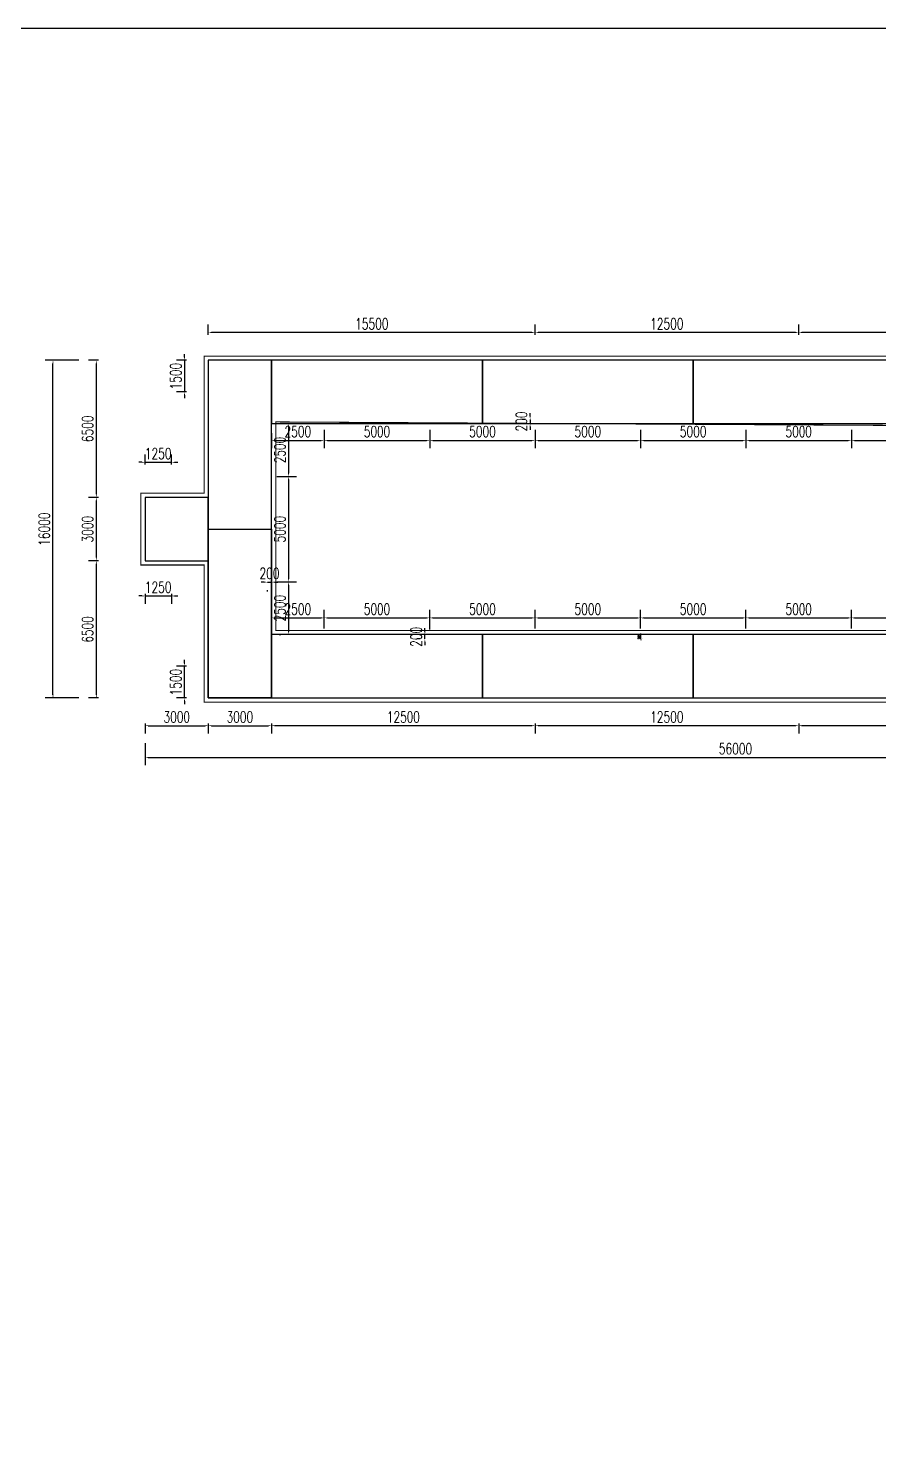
# Model space of a CAD drawing. Header units: millimetres. Extents: x -1546798 to -962116, y 1297493 to 1531173.
# Drawn here: x -1164466 to -1124122, y 1364344 to 1431195 of the extents above; entities that cross this region are included whole.
import ezdxf

# ---------------------------------------------------------------- set-up
doc = ezdxf.new("R2010")
doc.units = ezdxf.units.MM
doc.header["$LTSCALE"] = 10
doc.layers.get('0').update_dxf_attribs({"linetype": 'CONTINUOUS'})
doc.layers.get('DEFPOINTS').update_dxf_attribs({"linetype": 'CONTINUOUS'})
doc.layers.add('W-STEEL_FRAME钢架', color=3, linetype='CONTINUOUS')
doc.layers.add('W-WOOD_FLOOR木地板', color=30, linetype='CONTINUOUS')
doc.styles.add('STANDARD_T3', font='simplex.shx', dxfattribs={"width": 0.7, "bigfont": 'gbcbig.shx'})
doc.dimstyles.new('W&&150', dxfattribs={"dimtxt": 525, "dimasz": 150, "dimexe": 375, "dimexo": 450, "dimgap": 150, "dimtad": 1, "dimdec": 0, "dimzin": 0, "dimdsep": 46, "dimtxsty": 'STANDARD_T3', "dimcen": 0.09, "dimclrd": 1, "dimclre": 1, "dimclrt": 7, "dimazin": 2, "dimtfac": 1, "dimtdec": 0, "dimtix": 1, "dimtmove": 2, "dimatfit": 3, "dimfxl": 100, "dimtolj": 1, "dimtzin": 0, "dimarcsym": 0})
doc.dimstyles.new('W&&30', dxfattribs={"dimtxt": 105, "dimasz": 30, "dimexe": 75, "dimexo": 90, "dimgap": 30, "dimtad": 1, "dimdec": 0, "dimzin": 0, "dimdsep": 46, "dimtxsty": 'STANDARD_T3', "dimcen": 0.09, "dimclrd": 1, "dimclre": 1, "dimclrt": 7, "dimazin": 2, "dimtfac": 1, "dimtdec": 0, "dimtix": 1, "dimtmove": 1, "dimatfit": 3, "dimfxl": 100, "dimtolj": 1, "dimtzin": 0, "dimarcsym": 0})

# ---------------------------------------------------------------- blocks, each defined once
blk = doc.blocks.new('*D536')
at = {"layer": 'DEFPOINTS', "color": 0, "transparency": 16777216}
for p in [(-1127922, 1399455), (-1127922, 1398139), (-1115422, 1398139)]:
    blk.add_point(p, dxfattribs=at)
at = {"layer": 'W-STEEL_FRAME钢架', "color": 1, "lineweight": -2, "transparency": 16777216}
for p, q in [((-1127922, 1398239), (-1127922, 1397764)), ((-1115572, 1398139), (-1127772, 1398139)), ((-1115422, 1398139), (-1115422, 1398514))]:
    blk.add_line(p, q, dxfattribs=at)
at = {"layer": 'W-STEEL_FRAME钢架', "color": 1, "transparency": 16777216}
for points in [[(-1127772, 1398164), (-1127772, 1398114), (-1127922, 1398139)], [(-1115572, 1398164), (-1115572, 1398114), (-1115422, 1398139)]]:
    blk.add_solid(points, dxfattribs=at)
at = {"layer": 'W-STEEL_FRAME钢架', "color": 7, "transparency": 16777216, "insert": (-1121672, 1398552), "char_height": 525, "attachment_point": 5, "style": 'STANDARD_T3'}
blk.add_mtext('\\A1;12500', dxfattribs=at)
blk = doc.blocks.new('*D537')
at = {"layer": 'DEFPOINTS', "color": 0, "transparency": 16777216}
for p in [(-1140422, 1399455), (-1127922, 1399455), (-1140422, 1398139)]:
    blk.add_point(p, dxfattribs=at)
at = {"layer": 'W-STEEL_FRAME钢架', "color": 1, "lineweight": -2, "transparency": 16777216}
for p, q in [((-1140422, 1398239), (-1140422, 1397764)), ((-1128072, 1398139), (-1140272, 1398139)), ((-1127922, 1398239), (-1127922, 1397764))]:
    blk.add_line(p, q, dxfattribs=at)
at = {"layer": 'W-STEEL_FRAME钢架', "color": 1, "transparency": 16777216}
for points in [[(-1140272, 1398164), (-1140272, 1398114), (-1140422, 1398139)], [(-1128072, 1398164), (-1128072, 1398114), (-1127922, 1398139)]]:
    blk.add_solid(points, dxfattribs=at)
at = {"layer": 'W-STEEL_FRAME钢架', "color": 7, "transparency": 16777216, "insert": (-1134172, 1398552), "char_height": 525, "attachment_point": 5, "style": 'STANDARD_T3'}
blk.add_mtext('\\A1;12500', dxfattribs=at)
blk = doc.blocks.new('*D538')
at = {"layer": 'DEFPOINTS', "color": 0, "transparency": 16777216}
for p in [(-1152922, 1399455), (-1140422, 1399455), (-1152922, 1398139)]:
    blk.add_point(p, dxfattribs=at)
at = {"layer": 'W-STEEL_FRAME钢架', "color": 1, "lineweight": -2, "transparency": 16777216}
for p, q in [((-1152922, 1398239), (-1152922, 1397764)), ((-1140572, 1398139), (-1152772, 1398139)), ((-1140422, 1398239), (-1140422, 1397764))]:
    blk.add_line(p, q, dxfattribs=at)
at = {"layer": 'W-STEEL_FRAME钢架', "color": 1, "transparency": 16777216}
for points in [[(-1152772, 1398164), (-1152772, 1398114), (-1152922, 1398139)], [(-1140572, 1398164), (-1140572, 1398114), (-1140422, 1398139)]]:
    blk.add_solid(points, dxfattribs=at)
at = {"layer": 'W-STEEL_FRAME钢架', "color": 7, "transparency": 16777216, "insert": (-1146672, 1398552), "char_height": 525, "attachment_point": 5, "style": 'STANDARD_T3'}
blk.add_mtext('\\A1;12500', dxfattribs=at)
blk = doc.blocks.new('*D539')
at = {"layer": 'DEFPOINTS', "color": 0, "transparency": 16777216}
for p in [(-1157051, 1400955), (-1155922, 1400955), (-1155922, 1399455)]:
    blk.add_point(p, dxfattribs=at)
at = {"layer": 'W-STEEL_FRAME钢架', "color": 1, "lineweight": -2, "transparency": 16777216}
for p, q in [((-1157051, 1401105), (-1157051, 1401255)), ((-1156951, 1400955), (-1157426, 1400955)), ((-1157051, 1399455), (-1157051, 1400955)), ((-1156951, 1399455), (-1157426, 1399455)), ((-1157051, 1399305), (-1157051, 1399155))]:
    blk.add_line(p, q, dxfattribs=at)
at = {"layer": 'W-STEEL_FRAME钢架', "color": 1, "transparency": 16777216}
for points in [[(-1157076, 1401105), (-1157026, 1401105), (-1157051, 1400955)], [(-1157076, 1399305), (-1157026, 1399305), (-1157051, 1399455)]]:
    blk.add_solid(points, dxfattribs=at)
at = {"layer": 'W-STEEL_FRAME钢架', "color": 7, "transparency": 16777216, "insert": (-1157463, 1400205), "char_height": 525, "attachment_point": 5, "rotation": 90, "style": 'STANDARD_T3'}
blk.add_mtext('\\A1;1500', dxfattribs=at)
blk = doc.blocks.new('*D540')
at = {"layer": 'DEFPOINTS', "color": 0, "transparency": 16777216}
for p in [(-1158922, 1405955), (-1157672, 1405955), (-1157672, 1404287)]:
    blk.add_point(p, dxfattribs=at)
at = {"layer": 'W-STEEL_FRAME钢架', "color": 1, "lineweight": -2, "transparency": 16777216}
for p, q in [((-1159072, 1404287), (-1159222, 1404287)), ((-1158922, 1404387), (-1158922, 1403912)), ((-1158922, 1404287), (-1157672, 1404287)), ((-1157672, 1404387), (-1157672, 1403912)), ((-1157522, 1404287), (-1157372, 1404287))]:
    blk.add_line(p, q, dxfattribs=at)
at = {"layer": 'W-STEEL_FRAME钢架', "color": 1, "transparency": 16777216}
for points in [[(-1159072, 1404312), (-1159072, 1404262), (-1158922, 1404287)], [(-1157522, 1404312), (-1157522, 1404262), (-1157672, 1404287)]]:
    blk.add_solid(points, dxfattribs=at)
at = {"layer": 'W-STEEL_FRAME钢架', "color": 7, "transparency": 16777216, "insert": (-1158297, 1404699), "char_height": 525, "attachment_point": 5, "style": 'STANDARD_T3'}
blk.add_mtext('\\A1;1250', dxfattribs=at)
blk = doc.blocks.new('*D541')
at = {"layer": 'DEFPOINTS', "color": 0, "transparency": 16777216}
for p in [(-1152922, 1412455), (-1153122, 1409955), (-1152116, 1409955)]:
    blk.add_point(p, dxfattribs=at)
at = {"layer": 'W-STEEL_FRAME钢架', "color": 1, "lineweight": -2, "transparency": 16777216}
for p, q in [((-1152472, 1412455), (-1151741, 1412455)), ((-1152116, 1412305), (-1152116, 1410105)), ((-1152672, 1409955), (-1151741, 1409955))]:
    blk.add_line(p, q, dxfattribs=at)
at = {"layer": 'W-STEEL_FRAME钢架', "color": 1, "transparency": 16777216}
for points in [[(-1152141, 1412305), (-1152091, 1412305), (-1152116, 1412455)], [(-1152141, 1410105), (-1152091, 1410105), (-1152116, 1409955)]]:
    blk.add_solid(points, dxfattribs=at)
at = {"layer": 'W-STEEL_FRAME钢架', "color": 7, "transparency": 16777216, "insert": (-1152529, 1411205), "char_height": 525, "attachment_point": 5, "rotation": 90, "style": 'STANDARD_T3'}
blk.add_mtext('\\A1;2500', dxfattribs=at)
blk = doc.blocks.new('*D542')
at = {"layer": 'DEFPOINTS', "color": 0, "transparency": 16777216}
for p in [(-1153122, 1409955), (-1153122, 1404955), (-1152116, 1404955)]:
    blk.add_point(p, dxfattribs=at)
at = {"layer": 'W-STEEL_FRAME钢架', "color": 1, "lineweight": -2, "transparency": 16777216}
for p, q in [((-1152672, 1409955), (-1151741, 1409955)), ((-1152116, 1409805), (-1152116, 1405105)), ((-1152672, 1404955), (-1151741, 1404955))]:
    blk.add_line(p, q, dxfattribs=at)
at = {"layer": 'W-STEEL_FRAME钢架', "color": 1, "transparency": 16777216}
for points in [[(-1152141, 1409805), (-1152091, 1409805), (-1152116, 1409955)], [(-1152141, 1405105), (-1152091, 1405105), (-1152116, 1404955)]]:
    blk.add_solid(points, dxfattribs=at)
at = {"layer": 'W-STEEL_FRAME钢架', "color": 7, "transparency": 16777216, "insert": (-1152529, 1407455), "char_height": 525, "attachment_point": 5, "rotation": 90, "style": 'STANDARD_T3'}
blk.add_mtext('\\A1;5000', dxfattribs=at)
blk = doc.blocks.new('*D543')
at = {"layer": 'DEFPOINTS', "color": 0, "transparency": 16777216}
for p in [(-1153122, 1404955), (-1152116, 1402455), (-1152116, 1402455)]:
    blk.add_point(p, dxfattribs=at)
at = {"layer": 'W-STEEL_FRAME钢架', "color": 1, "lineweight": -2, "transparency": 16777216}
for p, q in [((-1152672, 1404955), (-1151741, 1404955)), ((-1152116, 1404805), (-1152116, 1402605)), ((-1152566, 1402455), (-1152491, 1402455))]:
    blk.add_line(p, q, dxfattribs=at)
at = {"layer": 'W-STEEL_FRAME钢架', "color": 1, "transparency": 16777216}
for points in [[(-1152141, 1404805), (-1152091, 1404805), (-1152116, 1404955)], [(-1152141, 1402605), (-1152091, 1402605), (-1152116, 1402455)]]:
    blk.add_solid(points, dxfattribs=at)
at = {"layer": 'W-STEEL_FRAME钢架', "color": 7, "transparency": 16777216, "insert": (-1152529, 1403705), "char_height": 525, "attachment_point": 5, "rotation": 90, "style": 'STANDARD_T3'}
blk.add_mtext('\\A1;2500', dxfattribs=at)
blk = doc.blocks.new('*D544')
at = {"layer": 'DEFPOINTS', "color": 0, "transparency": 16777216}
for p in [(-1153122, 1404955), (-1152922, 1404955), (-1152922, 1404943)]:
    blk.add_point(p, dxfattribs=at)
at = {"layer": 'W-STEEL_FRAME钢架', "color": 1, "lineweight": -2, "transparency": 16777216}
for p, q in [((-1153272, 1404943), (-1153422, 1404943)), ((-1153122, 1404943), (-1152922, 1404943)), ((-1153122, 1404505), (-1153122, 1404568)), ((-1152922, 1404505), (-1152922, 1404568)), ((-1152772, 1404943), (-1152622, 1404943))]:
    blk.add_line(p, q, dxfattribs=at)
at = {"layer": 'W-STEEL_FRAME钢架', "color": 1, "transparency": 16777216}
for points in [[(-1153272, 1404968), (-1153272, 1404918), (-1153122, 1404943)], [(-1152772, 1404968), (-1152772, 1404918), (-1152922, 1404943)]]:
    blk.add_solid(points, dxfattribs=at)
at = {"layer": 'W-STEEL_FRAME钢架', "color": 7, "transparency": 16777216, "insert": (-1153022, 1405356), "char_height": 525, "attachment_point": 5, "style": 'STANDARD_T3'}
blk.add_mtext('\\A1;200', dxfattribs=at)
blk = doc.blocks.new('*D545')
at = {"layer": 'DEFPOINTS', "color": 0, "transparency": 16777216}
for p in [(-1150422, 1412616), (-1145422, 1412616), (-1145422, 1411662)]:
    blk.add_point(p, dxfattribs=at)
at = {"layer": 'W-STEEL_FRAME钢架', "color": 1, "lineweight": -2, "transparency": 16777216}
for p, q in [((-1150422, 1412166), (-1150422, 1411287)), ((-1145422, 1412166), (-1145422, 1411287)), ((-1150272, 1411662), (-1145572, 1411662))]:
    blk.add_line(p, q, dxfattribs=at)
at = {"layer": 'W-STEEL_FRAME钢架', "color": 1, "transparency": 16777216}
for points in [[(-1150272, 1411687), (-1150272, 1411637), (-1150422, 1411662)], [(-1145572, 1411687), (-1145572, 1411637), (-1145422, 1411662)]]:
    blk.add_solid(points, dxfattribs=at)
at = {"layer": 'W-STEEL_FRAME钢架', "color": 7, "transparency": 16777216, "insert": (-1147922, 1412075), "char_height": 525, "attachment_point": 5, "style": 'STANDARD_T3'}
blk.add_mtext('\\A1;5000', dxfattribs=at)
blk = doc.blocks.new('*D546')
at = {"layer": 'DEFPOINTS', "color": 0, "transparency": 16777216}
for p in [(-1145422, 1412616), (-1140422, 1412616), (-1140422, 1411662)]:
    blk.add_point(p, dxfattribs=at)
at = {"layer": 'W-STEEL_FRAME钢架', "color": 1, "lineweight": -2, "transparency": 16777216}
for p, q in [((-1145422, 1412166), (-1145422, 1411287)), ((-1140422, 1412166), (-1140422, 1411287)), ((-1145272, 1411662), (-1140572, 1411662))]:
    blk.add_line(p, q, dxfattribs=at)
at = {"layer": 'W-STEEL_FRAME钢架', "color": 1, "transparency": 16777216}
for points in [[(-1145272, 1411687), (-1145272, 1411637), (-1145422, 1411662)], [(-1140572, 1411687), (-1140572, 1411637), (-1140422, 1411662)]]:
    blk.add_solid(points, dxfattribs=at)
at = {"layer": 'W-STEEL_FRAME钢架', "color": 7, "transparency": 16777216, "insert": (-1142922, 1412075), "char_height": 525, "attachment_point": 5, "style": 'STANDARD_T3'}
blk.add_mtext('\\A1;5000', dxfattribs=at)
blk = doc.blocks.new('*D547')
at = {"layer": 'DEFPOINTS', "color": 0, "transparency": 16777216}
for p in [(-1140422, 1412616), (-1135422, 1412616), (-1135422, 1411662)]:
    blk.add_point(p, dxfattribs=at)
at = {"layer": 'W-STEEL_FRAME钢架', "color": 1, "lineweight": -2, "transparency": 16777216}
for p, q in [((-1140422, 1412166), (-1140422, 1411287)), ((-1135422, 1412166), (-1135422, 1411287)), ((-1140272, 1411662), (-1135572, 1411662))]:
    blk.add_line(p, q, dxfattribs=at)
at = {"layer": 'W-STEEL_FRAME钢架', "color": 1, "transparency": 16777216}
for points in [[(-1140272, 1411687), (-1140272, 1411637), (-1140422, 1411662)], [(-1135572, 1411687), (-1135572, 1411637), (-1135422, 1411662)]]:
    blk.add_solid(points, dxfattribs=at)
at = {"layer": 'W-STEEL_FRAME钢架', "color": 7, "transparency": 16777216, "insert": (-1137922, 1412075), "char_height": 525, "attachment_point": 5, "style": 'STANDARD_T3'}
blk.add_mtext('\\A1;5000', dxfattribs=at)
blk = doc.blocks.new('*D548')
at = {"layer": 'DEFPOINTS', "color": 0, "transparency": 16777216}
for p in [(-1135422, 1412616), (-1130422, 1412616), (-1130422, 1411662)]:
    blk.add_point(p, dxfattribs=at)
at = {"layer": 'W-STEEL_FRAME钢架', "color": 1, "lineweight": -2, "transparency": 16777216}
for p, q in [((-1135422, 1412166), (-1135422, 1411287)), ((-1130422, 1412166), (-1130422, 1411287)), ((-1135272, 1411662), (-1130572, 1411662))]:
    blk.add_line(p, q, dxfattribs=at)
at = {"layer": 'W-STEEL_FRAME钢架', "color": 1, "transparency": 16777216}
for points in [[(-1135272, 1411687), (-1135272, 1411637), (-1135422, 1411662)], [(-1130572, 1411687), (-1130572, 1411637), (-1130422, 1411662)]]:
    blk.add_solid(points, dxfattribs=at)
at = {"layer": 'W-STEEL_FRAME钢架', "color": 7, "transparency": 16777216, "insert": (-1132922, 1412075), "char_height": 525, "attachment_point": 5, "style": 'STANDARD_T3'}
blk.add_mtext('\\A1;5000', dxfattribs=at)
blk = doc.blocks.new('*D549')
at = {"layer": 'DEFPOINTS', "color": 0, "transparency": 16777216}
for p in [(-1130422, 1412616), (-1125422, 1412616), (-1125422, 1411662)]:
    blk.add_point(p, dxfattribs=at)
at = {"layer": 'W-STEEL_FRAME钢架', "color": 1, "lineweight": -2, "transparency": 16777216}
for p, q in [((-1130422, 1412166), (-1130422, 1411287)), ((-1125422, 1412166), (-1125422, 1411287)), ((-1130272, 1411662), (-1125572, 1411662))]:
    blk.add_line(p, q, dxfattribs=at)
at = {"layer": 'W-STEEL_FRAME钢架', "color": 1, "transparency": 16777216}
for points in [[(-1130272, 1411687), (-1130272, 1411637), (-1130422, 1411662)], [(-1125572, 1411687), (-1125572, 1411637), (-1125422, 1411662)]]:
    blk.add_solid(points, dxfattribs=at)
at = {"layer": 'W-STEEL_FRAME钢架', "color": 7, "transparency": 16777216, "insert": (-1127922, 1412075), "char_height": 525, "attachment_point": 5, "style": 'STANDARD_T3'}
blk.add_mtext('\\A1;5000', dxfattribs=at)
blk = doc.blocks.new('*D550')
at = {"layer": 'DEFPOINTS', "color": 0, "transparency": 16777216}
for p in [(-1125422, 1412616), (-1120422, 1412616), (-1120422, 1411662)]:
    blk.add_point(p, dxfattribs=at)
at = {"layer": 'W-STEEL_FRAME钢架', "color": 1, "lineweight": -2, "transparency": 16777216}
for p, q in [((-1125422, 1412166), (-1125422, 1411287)), ((-1120422, 1412166), (-1120422, 1411287)), ((-1125272, 1411662), (-1120572, 1411662))]:
    blk.add_line(p, q, dxfattribs=at)
at = {"layer": 'W-STEEL_FRAME钢架', "color": 1, "transparency": 16777216}
for points in [[(-1125272, 1411687), (-1125272, 1411637), (-1125422, 1411662)], [(-1120572, 1411687), (-1120572, 1411637), (-1120422, 1411662)]]:
    blk.add_solid(points, dxfattribs=at)
at = {"layer": 'W-STEEL_FRAME钢架', "color": 7, "transparency": 16777216, "insert": (-1122922, 1412075), "char_height": 525, "attachment_point": 5, "style": 'STANDARD_T3'}
blk.add_mtext('\\A1;5000', dxfattribs=at)
blk = doc.blocks.new('*D555')
at = {"layer": 'DEFPOINTS', "color": 0, "transparency": 16777216}
for p in [(-1150422, 1412616), (-1152922, 1412455), (-1150422, 1411662)]:
    blk.add_point(p, dxfattribs=at)
at = {"layer": 'W-STEEL_FRAME钢架', "color": 1, "lineweight": -2, "transparency": 16777216}
for p, q in [((-1152922, 1412005), (-1152922, 1411287)), ((-1150422, 1412166), (-1150422, 1411287)), ((-1152772, 1411662), (-1150572, 1411662))]:
    blk.add_line(p, q, dxfattribs=at)
at = {"layer": 'W-STEEL_FRAME钢架', "color": 1, "transparency": 16777216}
for points in [[(-1152772, 1411687), (-1152772, 1411637), (-1152922, 1411662)], [(-1150572, 1411687), (-1150572, 1411637), (-1150422, 1411662)]]:
    blk.add_solid(points, dxfattribs=at)
at = {"layer": 'W-STEEL_FRAME钢架', "color": 7, "transparency": 16777216, "insert": (-1151672, 1412075), "char_height": 525, "attachment_point": 5, "style": 'STANDARD_T3'}
blk.add_mtext('\\A1;2500', dxfattribs=at)
blk = doc.blocks.new('*D556')
at = {"layer": 'DEFPOINTS', "color": 0, "transparency": 16777216}
for p in [(-1145422, 1403248), (-1150422, 1402295), (-1145422, 1402274)]:
    blk.add_point(p, dxfattribs=at)
at = {"layer": 'W-STEEL_FRAME钢架', "color": 1, "lineweight": -2, "transparency": 16777216}
for p, q in [((-1150422, 1402745), (-1150422, 1403623)), ((-1150272, 1403248), (-1145572, 1403248)), ((-1145422, 1402724), (-1145422, 1403623))]:
    blk.add_line(p, q, dxfattribs=at)
at = {"layer": 'W-STEEL_FRAME钢架', "color": 1, "transparency": 16777216}
for points in [[(-1150272, 1403273), (-1150272, 1403223), (-1150422, 1403248)], [(-1145572, 1403273), (-1145572, 1403223), (-1145422, 1403248)]]:
    blk.add_solid(points, dxfattribs=at)
at = {"layer": 'W-STEEL_FRAME钢架', "color": 7, "transparency": 16777216, "insert": (-1147922, 1403661), "char_height": 525, "attachment_point": 5, "style": 'STANDARD_T3'}
blk.add_mtext('\\A1;5000', dxfattribs=at)
blk = doc.blocks.new('*D557')
at = {"layer": 'DEFPOINTS', "color": 0, "transparency": 16777216}
for p in [(-1140422, 1403248), (-1145422, 1402255), (-1140422, 1402295)]:
    blk.add_point(p, dxfattribs=at)
at = {"layer": 'W-STEEL_FRAME钢架', "color": 1, "lineweight": -2, "transparency": 16777216}
for p, q in [((-1145422, 1402705), (-1145422, 1403623)), ((-1145272, 1403248), (-1140572, 1403248)), ((-1140422, 1402745), (-1140422, 1403623))]:
    blk.add_line(p, q, dxfattribs=at)
at = {"layer": 'W-STEEL_FRAME钢架', "color": 1, "transparency": 16777216}
for points in [[(-1145272, 1403273), (-1145272, 1403223), (-1145422, 1403248)], [(-1140572, 1403273), (-1140572, 1403223), (-1140422, 1403248)]]:
    blk.add_solid(points, dxfattribs=at)
at = {"layer": 'W-STEEL_FRAME钢架', "color": 7, "transparency": 16777216, "insert": (-1142922, 1403661), "char_height": 525, "attachment_point": 5, "style": 'STANDARD_T3'}
blk.add_mtext('\\A1;5000', dxfattribs=at)
blk = doc.blocks.new('*D558')
at = {"layer": 'DEFPOINTS', "color": 0, "transparency": 16777216}
for p in [(-1135422, 1403248), (-1140422, 1402295), (-1135422, 1402295)]:
    blk.add_point(p, dxfattribs=at)
at = {"layer": 'W-STEEL_FRAME钢架', "color": 1, "lineweight": -2, "transparency": 16777216}
for p, q in [((-1140422, 1402745), (-1140422, 1403623)), ((-1140272, 1403248), (-1135572, 1403248)), ((-1135422, 1402745), (-1135422, 1403623))]:
    blk.add_line(p, q, dxfattribs=at)
at = {"layer": 'W-STEEL_FRAME钢架', "color": 1, "transparency": 16777216}
for points in [[(-1140272, 1403273), (-1140272, 1403223), (-1140422, 1403248)], [(-1135572, 1403273), (-1135572, 1403223), (-1135422, 1403248)]]:
    blk.add_solid(points, dxfattribs=at)
at = {"layer": 'W-STEEL_FRAME钢架', "color": 7, "transparency": 16777216, "insert": (-1137922, 1403661), "char_height": 525, "attachment_point": 5, "style": 'STANDARD_T3'}
blk.add_mtext('\\A1;5000', dxfattribs=at)
blk = doc.blocks.new('*D559')
at = {"layer": 'DEFPOINTS', "color": 0, "transparency": 16777216}
for p in [(-1130422, 1403248), (-1135422, 1402295), (-1130422, 1402295)]:
    blk.add_point(p, dxfattribs=at)
at = {"layer": 'W-STEEL_FRAME钢架', "color": 1, "lineweight": -2, "transparency": 16777216}
for p, q in [((-1135422, 1402745), (-1135422, 1403623)), ((-1135272, 1403248), (-1130572, 1403248)), ((-1130422, 1402745), (-1130422, 1403623))]:
    blk.add_line(p, q, dxfattribs=at)
at = {"layer": 'W-STEEL_FRAME钢架', "color": 1, "transparency": 16777216}
for points in [[(-1135272, 1403273), (-1135272, 1403223), (-1135422, 1403248)], [(-1130572, 1403273), (-1130572, 1403223), (-1130422, 1403248)]]:
    blk.add_solid(points, dxfattribs=at)
at = {"layer": 'W-STEEL_FRAME钢架', "color": 7, "transparency": 16777216, "insert": (-1132922, 1403661), "char_height": 525, "attachment_point": 5, "style": 'STANDARD_T3'}
blk.add_mtext('\\A1;5000', dxfattribs=at)
blk = doc.blocks.new('*D560')
at = {"layer": 'DEFPOINTS', "color": 0, "transparency": 16777216}
for p in [(-1125422, 1403248), (-1130422, 1402295), (-1125422, 1402295)]:
    blk.add_point(p, dxfattribs=at)
at = {"layer": 'W-STEEL_FRAME钢架', "color": 1, "lineweight": -2, "transparency": 16777216}
for p, q in [((-1130422, 1402745), (-1130422, 1403623)), ((-1130272, 1403248), (-1125572, 1403248)), ((-1125422, 1402745), (-1125422, 1403623))]:
    blk.add_line(p, q, dxfattribs=at)
at = {"layer": 'W-STEEL_FRAME钢架', "color": 1, "transparency": 16777216}
for points in [[(-1130272, 1403273), (-1130272, 1403223), (-1130422, 1403248)], [(-1125572, 1403273), (-1125572, 1403223), (-1125422, 1403248)]]:
    blk.add_solid(points, dxfattribs=at)
at = {"layer": 'W-STEEL_FRAME钢架', "color": 7, "transparency": 16777216, "insert": (-1127922, 1403661), "char_height": 525, "attachment_point": 5, "style": 'STANDARD_T3'}
blk.add_mtext('\\A1;5000', dxfattribs=at)
blk = doc.blocks.new('*D561')
at = {"layer": 'DEFPOINTS', "color": 0, "transparency": 16777216}
for p in [(-1120422, 1403248), (-1125422, 1402295), (-1120422, 1402295)]:
    blk.add_point(p, dxfattribs=at)
at = {"layer": 'W-STEEL_FRAME钢架', "color": 1, "lineweight": -2, "transparency": 16777216}
for p, q in [((-1125422, 1402745), (-1125422, 1403623)), ((-1125272, 1403248), (-1120572, 1403248)), ((-1120422, 1402745), (-1120422, 1403623))]:
    blk.add_line(p, q, dxfattribs=at)
at = {"layer": 'W-STEEL_FRAME钢架', "color": 1, "transparency": 16777216}
for points in [[(-1125272, 1403273), (-1125272, 1403223), (-1125422, 1403248)], [(-1120572, 1403273), (-1120572, 1403223), (-1120422, 1403248)]]:
    blk.add_solid(points, dxfattribs=at)
at = {"layer": 'W-STEEL_FRAME钢架', "color": 7, "transparency": 16777216, "insert": (-1122922, 1403661), "char_height": 525, "attachment_point": 5, "style": 'STANDARD_T3'}
blk.add_mtext('\\A1;5000', dxfattribs=at)
blk = doc.blocks.new('*D565')
at = {"layer": 'DEFPOINTS', "color": 0, "transparency": 16777216}
for p in [(-1150422, 1403248), (-1152922, 1402455), (-1150422, 1402295)]:
    blk.add_point(p, dxfattribs=at)
at = {"layer": 'W-STEEL_FRAME钢架', "color": 1, "lineweight": -2, "transparency": 16777216}
for p, q in [((-1152922, 1402905), (-1152922, 1403623)), ((-1152772, 1403248), (-1150572, 1403248)), ((-1150422, 1402745), (-1150422, 1403623))]:
    blk.add_line(p, q, dxfattribs=at)
at = {"layer": 'W-STEEL_FRAME钢架', "color": 1, "transparency": 16777216}
for points in [[(-1152772, 1403273), (-1152772, 1403223), (-1152922, 1403248)], [(-1150572, 1403273), (-1150572, 1403223), (-1150422, 1403248)]]:
    blk.add_solid(points, dxfattribs=at)
at = {"layer": 'W-STEEL_FRAME钢架', "color": 7, "transparency": 16777216, "insert": (-1151672, 1403661), "char_height": 525, "attachment_point": 5, "style": 'STANDARD_T3'}
blk.add_mtext('\\A1;2500', dxfattribs=at)
blk = doc.blocks.new('*D567')
at = {"layer": 'DEFPOINTS', "color": 0, "transparency": 16777216}
for p in [(-1127922, 1416771), (-1115422, 1416771), (-1127922, 1415455)]:
    blk.add_point(p, dxfattribs=at)
at = {"layer": 'W-STEEL_FRAME钢架', "color": 1, "lineweight": -2, "transparency": 16777216}
for p, q in [((-1127922, 1416671), (-1127922, 1417146)), ((-1115572, 1416771), (-1127772, 1416771)), ((-1115422, 1416771), (-1115422, 1417146))]:
    blk.add_line(p, q, dxfattribs=at)
at = {"layer": 'W-STEEL_FRAME钢架', "color": 1, "transparency": 16777216}
for points in [[(-1127772, 1416796), (-1127772, 1416746), (-1127922, 1416771)], [(-1115572, 1416796), (-1115572, 1416746), (-1115422, 1416771)]]:
    blk.add_solid(points, dxfattribs=at)
at = {"layer": 'W-STEEL_FRAME钢架', "color": 7, "transparency": 16777216, "insert": (-1121672, 1417183), "char_height": 525, "attachment_point": 5, "style": 'STANDARD_T3'}
blk.add_mtext('\\A1;12500', dxfattribs=at)
blk = doc.blocks.new('*D568')
at = {"layer": 'DEFPOINTS', "color": 0, "transparency": 16777216}
for p in [(-1140422, 1416771), (-1140422, 1415455), (-1127922, 1415455)]:
    blk.add_point(p, dxfattribs=at)
at = {"layer": 'W-STEEL_FRAME钢架', "color": 1, "lineweight": -2, "transparency": 16777216}
for p, q in [((-1140422, 1416671), (-1140422, 1417146)), ((-1128072, 1416771), (-1140272, 1416771)), ((-1127922, 1416671), (-1127922, 1417146))]:
    blk.add_line(p, q, dxfattribs=at)
at = {"layer": 'W-STEEL_FRAME钢架', "color": 1, "transparency": 16777216}
for points in [[(-1140272, 1416796), (-1140272, 1416746), (-1140422, 1416771)], [(-1128072, 1416796), (-1128072, 1416746), (-1127922, 1416771)]]:
    blk.add_solid(points, dxfattribs=at)
at = {"layer": 'W-STEEL_FRAME钢架', "color": 7, "transparency": 16777216, "insert": (-1134172, 1417183), "char_height": 525, "attachment_point": 5, "style": 'STANDARD_T3'}
blk.add_mtext('\\A1;12500', dxfattribs=at)
blk = doc.blocks.new('*D571')
at = {"layer": 'DEFPOINTS', "color": 0, "transparency": 16777216}
for p in [(-1155922, 1416771), (-1155922, 1415455), (-1140422, 1415455)]:
    blk.add_point(p, dxfattribs=at)
at = {"layer": 'W-STEEL_FRAME钢架', "color": 1, "lineweight": -2, "transparency": 16777216}
for p, q in [((-1155922, 1416671), (-1155922, 1417146)), ((-1140572, 1416771), (-1155772, 1416771)), ((-1140422, 1416671), (-1140422, 1417146))]:
    blk.add_line(p, q, dxfattribs=at)
at = {"layer": 'W-STEEL_FRAME钢架', "color": 1, "transparency": 16777216}
for points in [[(-1155772, 1416796), (-1155772, 1416746), (-1155922, 1416771)], [(-1140572, 1416796), (-1140572, 1416746), (-1140422, 1416771)]]:
    blk.add_solid(points, dxfattribs=at)
at = {"layer": 'W-STEEL_FRAME钢架', "color": 7, "transparency": 16777216, "insert": (-1148172, 1417183), "char_height": 525, "attachment_point": 5, "style": 'STANDARD_T3'}
blk.add_mtext('\\A1;15500', dxfattribs=at)
blk = doc.blocks.new('*D569')
at = {"layer": 'DEFPOINTS', "color": 0, "transparency": 16777216}
for p in [(-1155922, 1415455), (-1157051, 1413955), (-1155922, 1413955)]:
    blk.add_point(p, dxfattribs=at)
at = {"layer": 'W-STEEL_FRAME钢架', "color": 1, "lineweight": -2, "transparency": 16777216}
for p, q in [((-1156951, 1415455), (-1157426, 1415455)), ((-1157051, 1415605), (-1157051, 1415755)), ((-1157051, 1415455), (-1157051, 1413955)), ((-1156951, 1413955), (-1157426, 1413955)), ((-1157051, 1413805), (-1157051, 1413655))]:
    blk.add_line(p, q, dxfattribs=at)
at = {"layer": 'W-STEEL_FRAME钢架', "color": 1, "transparency": 16777216}
for points in [[(-1157076, 1415605), (-1157026, 1415605), (-1157051, 1415455)], [(-1157076, 1413805), (-1157026, 1413805), (-1157051, 1413955)]]:
    blk.add_solid(points, dxfattribs=at)
at = {"layer": 'W-STEEL_FRAME钢架', "color": 7, "transparency": 16777216, "insert": (-1157463, 1414705), "char_height": 525, "attachment_point": 5, "rotation": 90, "style": 'STANDARD_T3'}
blk.add_mtext('\\A1;1500', dxfattribs=at)
blk = doc.blocks.new('*D572')
at = {"layer": 'DEFPOINTS', "color": 0, "transparency": 16777216}
for p in [(-1157672, 1410623), (-1158922, 1408955), (-1157672, 1408955)]:
    blk.add_point(p, dxfattribs=at)
at = {"layer": 'W-STEEL_FRAME钢架', "color": 1, "lineweight": -2, "transparency": 16777216}
for p, q in [((-1159072, 1410623), (-1159222, 1410623)), ((-1158922, 1410523), (-1158922, 1410998)), ((-1158922, 1410623), (-1157672, 1410623)), ((-1157672, 1410523), (-1157672, 1410998)), ((-1157522, 1410623), (-1157372, 1410623))]:
    blk.add_line(p, q, dxfattribs=at)
at = {"layer": 'W-STEEL_FRAME钢架', "color": 1, "transparency": 16777216}
for points in [[(-1159072, 1410648), (-1159072, 1410598), (-1158922, 1410623)], [(-1157522, 1410648), (-1157522, 1410598), (-1157672, 1410623)]]:
    blk.add_solid(points, dxfattribs=at)
at = {"layer": 'W-STEEL_FRAME钢架', "color": 7, "transparency": 16777216, "insert": (-1158297, 1411036), "char_height": 525, "attachment_point": 5, "style": 'STANDARD_T3'}
blk.add_mtext('\\A1;1250', dxfattribs=at)
blk = doc.blocks.new('*D573')
at = {"layer": 'DEFPOINTS', "color": 0, "transparency": 16777216}
for p in [(-1158922, 1405955), (-1155922, 1405955), (-1155922, 1398139)]:
    blk.add_point(p, dxfattribs=at)
at = {"layer": 'W-STEEL_FRAME钢架', "color": 1, "lineweight": -2, "transparency": 16777216}
for p, q in [((-1158922, 1398239), (-1158922, 1397764)), ((-1158772, 1398139), (-1156072, 1398139)), ((-1155922, 1398239), (-1155922, 1397764))]:
    blk.add_line(p, q, dxfattribs=at)
at = {"layer": 'W-STEEL_FRAME钢架', "color": 1, "transparency": 16777216}
for points in [[(-1158772, 1398164), (-1158772, 1398114), (-1158922, 1398139)], [(-1156072, 1398164), (-1156072, 1398114), (-1155922, 1398139)]]:
    blk.add_solid(points, dxfattribs=at)
at = {"layer": 'W-STEEL_FRAME钢架', "color": 7, "transparency": 16777216, "insert": (-1157422, 1398552), "char_height": 525, "attachment_point": 5, "style": 'STANDARD_T3'}
blk.add_mtext('\\A1;3000', dxfattribs=at)
blk = doc.blocks.new('*D574')
at = {"layer": 'DEFPOINTS', "color": 0, "transparency": 16777216}
for p in [(-1158922, 1397764), (-1102922, 1397764), (-1102922, 1396636)]:
    blk.add_point(p, dxfattribs=at)
at = {"layer": 'W-STEEL_FRAME钢架', "color": 1, "lineweight": -2, "transparency": 16777216}
for p, q in [((-1158922, 1397314), (-1158922, 1396261)), ((-1102922, 1397314), (-1102922, 1396261)), ((-1158772, 1396636), (-1103072, 1396636))]:
    blk.add_line(p, q, dxfattribs=at)
at = {"layer": 'W-STEEL_FRAME钢架', "color": 1, "transparency": 16777216}
for points in [[(-1158772, 1396661), (-1158772, 1396611), (-1158922, 1396636)], [(-1103072, 1396661), (-1103072, 1396611), (-1102922, 1396636)]]:
    blk.add_solid(points, dxfattribs=at)
at = {"layer": 'W-STEEL_FRAME钢架', "color": 7, "transparency": 16777216, "insert": (-1130922, 1397049), "char_height": 525, "attachment_point": 5, "style": 'STANDARD_T3'}
blk.add_mtext('\\A1;56000', dxfattribs=at)
blk = doc.blocks.new('*D575')
at = {"layer": 'DEFPOINTS', "color": 0, "transparency": 16777216}
for p in [(-1161234, 1405955), (-1155922, 1405955), (-1155922, 1399455)]:
    blk.add_point(p, dxfattribs=at)
at = {"layer": 'W-STEEL_FRAME钢架', "color": 1, "lineweight": -2, "transparency": 16777216}
for p, q in [((-1161134, 1405955), (-1161609, 1405955)), ((-1161234, 1399605), (-1161234, 1405805)), ((-1161134, 1399455), (-1161609, 1399455))]:
    blk.add_line(p, q, dxfattribs=at)
at = {"layer": 'W-STEEL_FRAME钢架', "color": 1, "transparency": 16777216}
for points in [[(-1161259, 1405805), (-1161209, 1405805), (-1161234, 1405955)], [(-1161259, 1399605), (-1161209, 1399605), (-1161234, 1399455)]]:
    blk.add_solid(points, dxfattribs=at)
at = {"layer": 'W-STEEL_FRAME钢架', "color": 7, "transparency": 16777216, "insert": (-1161646, 1402705), "char_height": 525, "attachment_point": 5, "rotation": 90, "style": 'STANDARD_T3'}
blk.add_mtext('\\A1;6500', dxfattribs=at)
blk = doc.blocks.new('*D576')
at = {"layer": 'DEFPOINTS', "color": 0, "transparency": 16777216}
for p in [(-1161234, 1408955), (-1158922, 1408955), (-1155922, 1405955)]:
    blk.add_point(p, dxfattribs=at)
at = {"layer": 'W-STEEL_FRAME钢架', "color": 1, "lineweight": -2, "transparency": 16777216}
for p, q in [((-1161134, 1408955), (-1161609, 1408955)), ((-1161234, 1406105), (-1161234, 1408805)), ((-1161134, 1405955), (-1161609, 1405955))]:
    blk.add_line(p, q, dxfattribs=at)
at = {"layer": 'W-STEEL_FRAME钢架', "color": 1, "transparency": 16777216}
for points in [[(-1161259, 1408805), (-1161209, 1408805), (-1161234, 1408955)], [(-1161259, 1406105), (-1161209, 1406105), (-1161234, 1405955)]]:
    blk.add_solid(points, dxfattribs=at)
at = {"layer": 'W-STEEL_FRAME钢架', "color": 7, "transparency": 16777216, "insert": (-1161646, 1407455), "char_height": 525, "attachment_point": 5, "rotation": 90, "style": 'STANDARD_T3'}
blk.add_mtext('\\A1;3000', dxfattribs=at)
blk = doc.blocks.new('*D577')
at = {"layer": 'DEFPOINTS', "color": 0, "transparency": 16777216}
for p in [(-1161234, 1415455), (-1155922, 1415455), (-1158922, 1408955)]:
    blk.add_point(p, dxfattribs=at)
at = {"layer": 'W-STEEL_FRAME钢架', "color": 1, "lineweight": -2, "transparency": 16777216}
for p, q in [((-1161134, 1415455), (-1161609, 1415455)), ((-1161234, 1409105), (-1161234, 1415305)), ((-1161134, 1408955), (-1161609, 1408955))]:
    blk.add_line(p, q, dxfattribs=at)
at = {"layer": 'W-STEEL_FRAME钢架', "color": 1, "transparency": 16777216}
for points in [[(-1161259, 1415305), (-1161209, 1415305), (-1161234, 1415455)], [(-1161259, 1409105), (-1161209, 1409105), (-1161234, 1408955)]]:
    blk.add_solid(points, dxfattribs=at)
at = {"layer": 'W-STEEL_FRAME钢架', "color": 7, "transparency": 16777216, "insert": (-1161646, 1412205), "char_height": 525, "attachment_point": 5, "rotation": 90, "style": 'STANDARD_T3'}
blk.add_mtext('\\A1;6500', dxfattribs=at)
blk = doc.blocks.new('*D578')
at = {"layer": 'DEFPOINTS', "color": 0, "transparency": 16777216}
for p in [(-1163290, 1415455), (-1161609, 1415455), (-1161609, 1399455)]:
    blk.add_point(p, dxfattribs=at)
at = {"layer": 'W-STEEL_FRAME钢架', "color": 1, "lineweight": -2, "transparency": 16777216}
for p, q in [((-1162059, 1415455), (-1163665, 1415455)), ((-1163290, 1399605), (-1163290, 1415305)), ((-1162059, 1399455), (-1163665, 1399455))]:
    blk.add_line(p, q, dxfattribs=at)
at = {"layer": 'W-STEEL_FRAME钢架', "color": 1, "transparency": 16777216}
for points in [[(-1163315, 1415305), (-1163265, 1415305), (-1163290, 1415455)], [(-1163315, 1399605), (-1163265, 1399605), (-1163290, 1399455)]]:
    blk.add_solid(points, dxfattribs=at)
at = {"layer": 'W-STEEL_FRAME钢架', "color": 7, "transparency": 16777216, "insert": (-1163703, 1407455), "char_height": 525, "attachment_point": 5, "rotation": 90, "style": 'STANDARD_T3'}
blk.add_mtext('\\A1;16000', dxfattribs=at)
blk = doc.blocks.new('*D579')
at = {"layer": 'DEFPOINTS', "color": 0, "transparency": 16777216}
for p in [(-1145651, 1402455), (-1145422, 1402455), (-1145422, 1402255)]:
    blk.add_point(p, dxfattribs=at)
at = {"layer": 'W-STEEL_FRAME钢架', "color": 1, "lineweight": -2, "transparency": 16777216}
for p, q in [((-1145651, 1402605), (-1145651, 1402755)), ((-1145872, 1402455), (-1146026, 1402455)), ((-1145872, 1402255), (-1146026, 1402255)), ((-1145651, 1402255), (-1145651, 1402455)), ((-1145651, 1402105), (-1145651, 1401955))]:
    blk.add_line(p, q, dxfattribs=at)
at = {"layer": 'W-STEEL_FRAME钢架', "color": 1, "transparency": 16777216}
for points in [[(-1145676, 1402605), (-1145626, 1402605), (-1145651, 1402455)], [(-1145676, 1402105), (-1145626, 1402105), (-1145651, 1402255)]]:
    blk.add_solid(points, dxfattribs=at)
at = {"layer": 'W-STEEL_FRAME钢架', "color": 7, "transparency": 16777216, "insert": (-1146063, 1402355), "char_height": 525, "attachment_point": 5, "rotation": 90, "style": 'STANDARD_T3'}
blk.add_mtext('\\A1;200', dxfattribs=at)
blk = doc.blocks.new('*D580')
at = {"layer": 'DEFPOINTS', "color": 0, "transparency": 16777216}
for p in [(-1140422, 1412655), (-1140661, 1412455), (-1140422, 1412455)]:
    blk.add_point(p, dxfattribs=at)
at = {"layer": 'W-STEEL_FRAME钢架', "color": 1, "lineweight": -2, "transparency": 16777216}
for p, q in [((-1140872, 1412655), (-1141036, 1412655)), ((-1140661, 1412805), (-1140661, 1412955)), ((-1140661, 1412655), (-1140661, 1412455)), ((-1140872, 1412455), (-1141036, 1412455)), ((-1140661, 1412305), (-1140661, 1412155))]:
    blk.add_line(p, q, dxfattribs=at)
at = {"layer": 'W-STEEL_FRAME钢架', "color": 1, "transparency": 16777216}
for points in [[(-1140686, 1412805), (-1140636, 1412805), (-1140661, 1412655)], [(-1140686, 1412305), (-1140636, 1412305), (-1140661, 1412455)]]:
    blk.add_solid(points, dxfattribs=at)
at = {"layer": 'W-STEEL_FRAME钢架', "color": 7, "transparency": 16777216, "insert": (-1141073, 1412555), "char_height": 525, "attachment_point": 5, "rotation": 90, "style": 'STANDARD_T3'}
blk.add_mtext('\\A1;200', dxfattribs=at)
blk = doc.blocks.new('*D585')
at = {"layer": 'DEFPOINTS', "color": 0, "transparency": 16777216}
for p in [(-1155922, 1405955), (-1152922, 1399455), (-1152922, 1398139)]:
    blk.add_point(p, dxfattribs=at)
at = {"layer": 'W-STEEL_FRAME钢架', "color": 1, "lineweight": -2, "transparency": 16777216}
for p, q in [((-1155922, 1398239), (-1155922, 1397764)), ((-1155772, 1398139), (-1153072, 1398139)), ((-1152922, 1398239), (-1152922, 1397764))]:
    blk.add_line(p, q, dxfattribs=at)
at = {"layer": 'W-STEEL_FRAME钢架', "color": 1, "transparency": 16777216}
for points in [[(-1155772, 1398164), (-1155772, 1398114), (-1155922, 1398139)], [(-1153072, 1398164), (-1153072, 1398114), (-1152922, 1398139)]]:
    blk.add_solid(points, dxfattribs=at)
at = {"layer": 'W-STEEL_FRAME钢架', "color": 7, "transparency": 16777216, "insert": (-1154422, 1398552), "char_height": 525, "attachment_point": 5, "style": 'STANDARD_T3'}
blk.add_mtext('\\A1;3000', dxfattribs=at)
blk = doc.blocks.new('*D814')
at = {"layer": 'DEFPOINTS', "color": 0, "transparency": 16777216}
for p in [(-1135422, 1402455), (-1135422, 1402255), (-1135409, 1402455)]:
    blk.add_point(p, dxfattribs=at)
at = {"layer": 'W-STEEL_FRAME钢架', "color": 1, "lineweight": -2, "transparency": 16777216}
for p, q in [((-1135409, 1402485), (-1135409, 1402515)), ((-1135409, 1402255), (-1135409, 1402455)), ((-1135409, 1402225), (-1135409, 1402195)), ((-1135332, 1402455), (-1135334, 1402455)), ((-1135332, 1402255), (-1135334, 1402255))]:
    blk.add_line(p, q, dxfattribs=at)
at = {"layer": 'W-STEEL_FRAME钢架', "color": 1, "transparency": 16777216}
for points in [[(-1135414, 1402485), (-1135404, 1402485), (-1135409, 1402455)], [(-1135414, 1402225), (-1135404, 1402225), (-1135409, 1402255)]]:
    blk.add_solid(points, dxfattribs=at)
at = {"layer": 'W-STEEL_FRAME钢架', "color": 7, "transparency": 16777216, "insert": (-1135491, 1402355), "char_height": 105, "attachment_point": 5, "rotation": 90, "style": 'STANDARD_T3'}
blk.add_mtext('\\A1;200', dxfattribs=at)

msp = doc.modelspace()

# ---------------------------------------------------------------- linework, layer by layer
msp.add_lwpolyline([(-1475893.5, 1431195), (-962116.5, 1431195), (-962116.5, 1297493.4), (-1475893.5, 1297493.4)], close=True)
at = {"layer": 'W-STEEL_FRAME钢架', "const_width": 50}
msp.add_lwpolyline([(-1102722.4, 1415655.1), (-1156122.4, 1415655.1), (-1156122.4, 1409155.1), (-1159122.4, 1409155.1), (-1159122.4, 1405755.1), (-1156122.4, 1405755.1), (-1156122.4, 1399255.1), (-1102722.4, 1399255.1), (-1102722.4, 1402655.1), (-1152722.4, 1402655.1), (-1152722.4, 1412534.8), (-1102722.4, 1412254)], close=True, dxfattribs=at)
at = {"layer": 'W-STEEL_FRAME钢架', "color": 1}
for points in [[(-1152922.4, 1412455.1), (-1142922.4, 1412455.1), (-1142922.4, 1415455.1), (-1152922.4, 1415455.1)], [(-1142922.4, 1412455.1), (-1132922.4, 1412455.1), (-1132922.4, 1415455.1), (-1142922.4, 1415455.1)], [(-1132922.4, 1412455.1), (-1122922.4, 1412455.1), (-1122922.4, 1415455.1), (-1132922.4, 1415455.1)], [(-1158922.4, 1405955.1), (-1155922.4, 1405955.1), (-1155922.4, 1408955.1), (-1158922.4, 1408955.1)], [(-1155922.4, 1407455.1), (-1152922.4, 1407455.1), (-1152922.4, 1399455.1), (-1155922.4, 1399455.1)], [(-1152922.4, 1399455.1), (-1142922.4, 1399455.1), (-1142922.4, 1402455.1), (-1152922.4, 1402455.1)], [(-1142922.4, 1399455.1), (-1132922.4, 1399455.1), (-1132922.4, 1402455.1), (-1142922.4, 1402455.1)], [(-1132922.4, 1399455.1), (-1122922.4, 1399455.1), (-1122922.4, 1402455.1), (-1132922.4, 1402455.1)]]:
    msp.add_lwpolyline(points, close=True, dxfattribs=at)
at = {"layer": 'W-WOOD_FLOOR木地板', "color": 1}
for points in [[(-1155922.4, 1399455.1), (-1152922.4, 1399455.1), (-1152922.4, 1415455.1), (-1155922.4, 1415455.1)], [(-1152922.4, 1412455.1), (-1102922.4, 1412455.1), (-1102922.4, 1415455.1), (-1152922.4, 1415455.1)], [(-1158922.4, 1405955.1), (-1155922.4, 1405955.1), (-1155922.4, 1408955.1), (-1158922.4, 1408955.1)], [(-1152922.4, 1399455.1), (-1102922.4, 1399455.1), (-1102922.4, 1402455.1), (-1152922.4, 1402455.1)]]:
    msp.add_lwpolyline(points, close=True, dxfattribs=at)

# ---------------------------------------------------------------- dimensions: what is measured, and where the dimension line sits
at = {"layer": 'W-STEEL_FRAME钢架'}
for base, p1, p2, picture, middle in [((-1155922.4, 1416770.7), (-1140422.4, 1415455.1), (-1155922.4, 1415455.1), '*D571', (-1148172.4, 1417183.2)), ((-1140422.4, 1416770.7), (-1127922.4, 1415455.1), (-1140422.4, 1415455.1), '*D568', (-1134172.4, 1417183.2)), ((-1127922.4, 1416770.7), (-1115422.4, 1416770.7), (-1127922.4, 1415455.1), '*D567', (-1121672.4, 1417183.2)), ((-1157672.4, 1410623.4), (-1158922.4, 1408955.1), (-1157672.4, 1408955.1), '*D572', (-1158297.4, 1411035.9)), ((-1157672.4, 1404286.8), (-1158922.4, 1405955.1), (-1157672.4, 1405955.1), '*D540', (-1158297.4, 1404699.3)), ((-1155922.4, 1398139.5), (-1158922.4, 1405955.1), (-1155922.4, 1405955.1), '*D573', (-1157422.4, 1398552)), ((-1152922.4, 1398139.5), (-1155922.4, 1405955.1), (-1152922.4, 1399455.1), '*D585', (-1154422.4, 1398552)), ((-1152922.4, 1398139.5), (-1140422.4, 1399455.1), (-1152922.4, 1399455.1), '*D538', (-1146672.4, 1398552)), ((-1140422.4, 1398139.5), (-1127922.4, 1399455.1), (-1140422.4, 1399455.1), '*D537', (-1134172.4, 1398552)), ((-1127922.4, 1398139.5), (-1115422.4, 1398139.5), (-1127922.4, 1399455.1), '*D536', (-1121672.4, 1398552))]:
    dim = msp.add_linear_dim(base=base, p1=p1, p2=p2, dimstyle='W&&150', override={"dimfxlon": 1}, dxfattribs=at)
    dim.commit()
    dim.dimension.update_dxf_attribs({"geometry": picture, "text_midpoint": middle})
for base, p1, p2, picture, middle in [((-1163290.2, 1415455.1), (-1161608.5, 1399455.1), (-1161608.5, 1415455.1), '*D578', (-1163702.7, 1407455.1)), ((-1140660.5705, 1412455.0836), (-1140422.4324, 1412654.6113), (-1140422.4324, 1412455.0836), '*D580', (-1141073.0705, 1412554.8475)), ((-1152116.2, 1409955.1), (-1152922.4, 1412455.1), (-1153122.4, 1409955.1), '*D541', (-1152528.7, 1411205.1)), ((-1152116.2, 1404955.1), (-1153122.4, 1409955.1), (-1153122.4, 1404955.1), '*D542', (-1152528.7, 1407455.1)), ((-1152116.2, 1402455.1), (-1153122.4, 1404955.1), (-1152116.2, 1402455.1), '*D543', (-1152528.7, 1403705.1)), ((-1145650.5, 1402455.1), (-1145422.4, 1402255), (-1145422.4, 1402455.1), '*D579', (-1146063, 1402355.1))]:
    dim = msp.add_linear_dim(base=base, p1=p1, p2=p2, angle=90, dimstyle='W&&150', dxfattribs=at)
    dim.commit()
    dim.dimension.update_dxf_attribs({"geometry": picture, "text_midpoint": middle})
for base, p1, p2, angle, picture, middle in [((-1161233.5, 1415455.1), (-1158922.4, 1408955.1), (-1155922.4, 1415455.1), 90, '*D577', (-1161646, 1412205.1)), ((-1157050.7, 1413955.1), (-1155922.4, 1415455.1), (-1155922.4, 1413955.1), 270, '*D569', (-1157463.2, 1414705.1)), ((-1161233.5, 1408955.1), (-1155922.4, 1405955.1), (-1158922.4, 1408955.1), 90, '*D576', (-1161646, 1407455.1)), ((-1161233.5, 1405955.1), (-1155922.4, 1399455.1), (-1155922.4, 1405955.1), 90, '*D575', (-1161646, 1402705.1)), ((-1157050.7, 1400955.1), (-1155922.4, 1399455.1), (-1155922.4, 1400955.1), 90, '*D539', (-1157463.2, 1400205.1))]:
    dim = msp.add_linear_dim(base=base, p1=p1, p2=p2, angle=angle, dimstyle='W&&150', override={"dimfxlon": 1}, dxfattribs=at)
    dim.commit()
    dim.dimension.update_dxf_attribs({"geometry": picture, "text_midpoint": middle})
for base, p1, p2, picture, middle in [((-1150422.4, 1411662.1), (-1152922.4, 1412455.1), (-1150422.4, 1412615.6), '*D555', (-1151672.4, 1412074.6)), ((-1145422.4, 1411662.1), (-1150422.4, 1412615.6), (-1145422.4, 1412615.6), '*D545', (-1147922.4, 1412074.6)), ((-1140422.4, 1411662.1), (-1145422.4, 1412615.6), (-1140422.4, 1412615.6), '*D546', (-1142922.4, 1412074.6)), ((-1135422.4, 1411662.1), (-1140422.4, 1412615.6), (-1135422.4, 1412615.6), '*D547', (-1137922.4, 1412074.6)), ((-1130422.4, 1411662.1), (-1135422.4, 1412615.6), (-1130422.4, 1412615.6), '*D548', (-1132922.4, 1412074.6)), ((-1125422.4, 1411662.1), (-1130422.4, 1412615.6), (-1125422.4, 1412615.6), '*D549', (-1127922.4, 1412074.6)), ((-1120422.4, 1411662.1), (-1125422.4, 1412615.6), (-1120422.4, 1412615.6), '*D550', (-1122922.4, 1412074.6)), ((-1152922.4, 1404943.5), (-1153122.4, 1404955.1), (-1152922.4, 1404955.1), '*D544', (-1153022.4, 1405356)), ((-1150422.4, 1403248.1), (-1152922.4, 1402455.1), (-1150422.4, 1402294.6), '*D565', (-1151672.4, 1403660.6)), ((-1145422.4, 1403248.1), (-1150422.4, 1402294.6), (-1145422.4, 1402274), '*D556', (-1147922.4, 1403660.6)), ((-1140422.4, 1403248.1), (-1145422.4, 1402255), (-1140422.4, 1402294.6), '*D557', (-1142922.4, 1403660.6)), ((-1135422.4, 1403248.1), (-1140422.4, 1402294.6), (-1135422.4, 1402294.6), '*D558', (-1137922.4, 1403660.6)), ((-1130422.4, 1403248.1), (-1135422.4, 1402294.6), (-1130422.4, 1402294.6), '*D559', (-1132922.4, 1403660.6)), ((-1125422.4, 1403248.1), (-1130422.4, 1402294.6), (-1125422.4, 1402294.6), '*D560', (-1127922.4, 1403660.6)), ((-1120422.4, 1403248.1), (-1125422.4, 1402294.6), (-1120422.4, 1402294.6), '*D561', (-1122922.4, 1403660.6)), ((-1102922.4, 1396636.2), (-1158922.4, 1397764.5), (-1102922.4, 1397764.5), '*D574', (-1130922.4, 1397048.7))]:
    dim = msp.add_linear_dim(base=base, p1=p1, p2=p2, dimstyle='W&&150', dxfattribs=at)
    dim.commit()
    dim.dimension.update_dxf_attribs({"geometry": picture, "text_midpoint": middle})
at = {"layer": 'W-STEEL_FRAME钢架', "color": 0}
dim = msp.add_linear_dim(base=(-1135408.9, 1402455.1), p1=(-1135422.4, 1402255), p2=(-1135422.4, 1402455.1), angle=90, dimstyle='W&&30', dxfattribs=at)
dim.commit()
dim.dimension.update_dxf_attribs({"geometry": '*D814', "text_midpoint": (-1135491.4, 1402355.1)})

doc.saveas('drawing.dxf')
